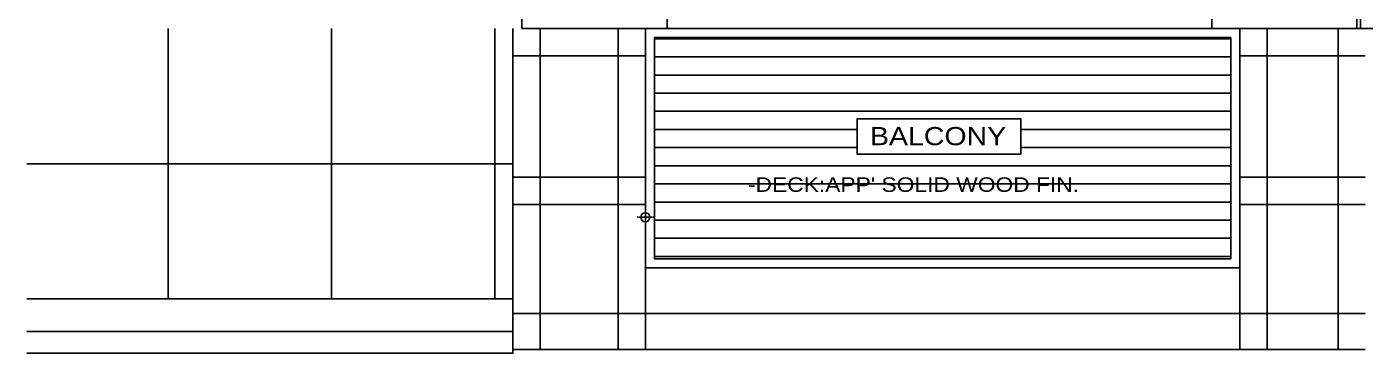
# Model space of a CAD drawing. Header units: inches. Extents: x 58 to 28157, y 27 to 25596.
# Drawn here: x 130 to 7504, y 7543 to 9343 of the extents above; entities that cross this region are included whole.
import ezdxf
from ezdxf.enums import TextEntityAlignment as Align

# ---------------------------------------------------------------- set-up
doc = ezdxf.new("R2010")
doc.units = ezdxf.units.IN
doc.header["$MEASUREMENT"] = 0
for name, pattern in [('ACAD_ISO10W100', [18.5, 12, -3, 0.5, -3]), ('CEN', [62, 60, -1, 0, -1]), ('HIDDEN', [2, 1, -1])]:
    doc.linetypes.add(name, pattern=pattern)
for name, color, linetype in [('4', 4, 'Continuous'), ('7', 7, 'Continuous'), ('CEN', 1, 'CEN'), ('CONC', 2, 'Continuous'), ('ele', 7, 'Continuous'), ('ETC', 1, 'HIDDEN'), ('FIN', 6, 'Continuous'), ('HATCH', 8, 'Continuous'), ('TEXT', 3, 'Continuous'), ('WAL', 7, 'Continuous'), ('문', 4, 'Continuous')]:
    doc.layers.add(name, color=color, linetype=linetype)
doc.styles.add('GHS', font='Dotum.ttf')

msp = doc.modelspace()

# ---------------------------------------------------------------- hatches: boundary and pattern name
at = {"layer": 'ele'}
h = msp.add_hatch(dxfattribs=at)
h.set_pattern_fill('LINE', color=8, scale=800, style=0)
h.set_pattern_definition([(180, (394655.34, 1576.91), (0, 100), [])])
h.paths.add_polyline_path([(6763.1, 8063.3), (6763.1, 9283.3), (3588.1, 9283.3), (3588.1, 8063.3)])
h.paths.add_polyline_path([(4704.5, 8641.2), (4704.5, 8836.2), (5606.4, 8836.2), (5606.4, 8641.2)], flags=16)
h.paths.add_polyline_path([(4101.4, 8413), (6326.5, 8413), (6326.5, 8533), (4101.4, 8533)], flags=24)
h.paths.add_polyline_path([(4742.8, 8665.4), (5558.5, 8665.4), (5558.5, 8815.4), (4742.8, 8815.4)], flags=8)

# ---------------------------------------------------------------- linework, layer by layer
at = {"layer": '4'}
msp.add_lwpolyline([(129.6, 7543.3), (2808.1, 7543.3), (2808.1, 9333.3)], dxfattribs=at)
at = {"layer": '7'}
msp.add_lwpolyline([(5606.4, 8641.2), (4704.5, 8641.2), (4704.5, 8836.2), (4704.5, 8836.2), (5606.4, 8836.2)], close=True, dxfattribs=at)
at = {"layer": 'CEN', "color": 1, "linetype": 'ACAD_ISO10W100', "ltscale": 0.5}
for p, q in [((3538.1, 8248.3), (3538.1, 8338.3)), ((3493.1, 8293.3), (3583.1, 8293.3))]:
    msp.add_line(p, q, dxfattribs=at)
at = {"layer": 'CONC', "linetype": 'Continuous'}
for p, q in [((7458.1, 9333.3), (7458.1, 9533.3)), ((2858.1, 9333.3), (2858.1, 9483.3)), ((3658.1, 9333.3), (3658.1, 9483.3)), ((6658.1, 9333.3), (6658.1, 9483.3)), ((6658.1, 9333.3), (7458.1, 9333.3)), ((7458.1, 9333.3), (7458.1, 9333.3))]:
    msp.add_line(p, q, dxfattribs=at)
at = {"layer": 'CONC'}
msp.add_line((2858.1, 9333.3), (3658.1, 9333.3), dxfattribs=at)
at = {"layer": 'ele', "color": 4}
msp.add_circle((3538.1, 8293.3), 25, dxfattribs=at)
at = {"layer": 'ETC', "linetype": 'Continuous'}
for p, q in [((129.6, 7843.3), (2808.1, 7843.3)), ((129.6, 7663.3), (2808.1, 7663.3))]:
    msp.add_line(p, q, dxfattribs=at)
at = {"layer": 'FIN'}
for p, q in [((7478.1, 9333.3), (7478.1, 9763.3)), ((2958.1, 9183.3), (3388.1, 9183.3)), ((2958.1, 8513.3), (2958.1, 9183.3)), ((3388.1, 8513.3), (3388.1, 9183.3)), ((6963.1, 8513.3), (6963.1, 9183.3)), ((6963.1, 9183.3), (7354.1, 9183.3)), ((7354.1, 8513.3), (7354.1, 9183.3)), ((2958.1, 8513.3), (3388.1, 8513.3)), ((6963.1, 8513.3), (7354.1, 8513.3)), ((2958.1, 8363.3), (3388.1, 8363.3)), ((2958.1, 8363.3), (2958.1, 7763.3)), ((3388.1, 8363.3), (3388.1, 7763.3)), ((6963.1, 8363.3), (7354.1, 8363.3)), ((6963.1, 8363.3), (6963.1, 7763.3)), ((7354.1, 8363.3), (7354.1, 7763.3)), ((2958.1, 7763.3), (3388.1, 7763.3)), ((6963.1, 7763.3), (7354.1, 7763.3))]:
    msp.add_line(p, q, dxfattribs=at)
at = {"layer": 'HATCH', "linetype": 'Continuous'}
for p, q in [((908.1, 7843.3), (908.1, 9333.3)), ((1808.1, 7843.3), (1808.1, 9333.3)), ((2708.1, 7843.3), (2708.1, 9333.3)), ((9108.1, 9333.3), (7478.1, 9333.3)), ((129.6, 8588.3), (2808.1, 8588.3))]:
    msp.add_line(p, q, dxfattribs=at)
at = {"layer": 'WAL', "linetype": 'Continuous'}
for p, q in [((2958.1, 9183.3), (2958.1, 9333.3)), ((3388.1, 9183.3), (3388.1, 9333.3)), ((6963.1, 9183.3), (6963.1, 9333.3)), ((7354.1, 9183.3), (7354.1, 9333.3)), ((2808.1, 9183.3), (2958.1, 9183.3)), ((3388.1, 9183.3), (3538.1, 9183.3)), ((6813.1, 9183.3), (6963.1, 9183.3)), ((7354.1, 9183.3), (7504.1, 9183.3))]:
    msp.add_line(p, q, dxfattribs=at)
at = {"layer": 'WAL', "color": 3}
for p, q in [((3538.1, 7563.3), (3538.1, 9333.3)), ((6813.1, 9333.3), (6813.1, 7563.3)), ((3538.1, 7763.3), (6813.1, 7763.3))]:
    msp.add_line(p, q, dxfattribs=at)
at = {"layer": 'WAL'}
for p, q in [((6658.1, 9333.3), (7478.1, 9333.3)), ((2958.1, 8513.3), (2808.1, 8513.3)), ((2958.1, 8513.3), (2958.1, 8363.3)), ((3388.1, 8363.3), (3388.1, 8513.3)), ((3538.1, 8513.3), (3388.1, 8513.3)), ((6963.1, 8513.3), (6813.1, 8513.3)), ((6963.1, 8513.3), (6963.1, 8363.3)), ((7504.1, 8513.3), (7354.1, 8513.3)), ((7354.1, 8363.3), (7354.1, 8513.3)), ((2958.1, 8363.3), (2808.1, 8363.3)), ((3538.1, 8363.3), (3388.1, 8363.3)), ((6963.1, 8363.3), (6813.1, 8363.3)), ((7504.1, 8363.3), (7354.1, 8363.3)), ((2958.1, 7763.3), (2808.1, 7763.3)), ((2958.1, 7763.3), (2958.1, 7563.3)), ((3388.1, 7563.3), (3388.1, 7763.3)), ((3538.1, 7763.3), (3388.1, 7763.3)), ((6963.1, 7763.3), (6813.1, 7763.3)), ((6963.1, 7763.3), (6963.1, 7563.3)), ((7354.1, 7563.3), (7354.1, 7763.3)), ((7504.1, 7763.3), (7354.1, 7763.3)), ((3538.1, 7563.3), (2808.1, 7563.3)), ((7504.1, 7563.3), (6813.1, 7563.3))]:
    msp.add_line(p, q, dxfattribs=at)
at = {"layer": 'WAL', "color": 4}
msp.add_line((3538.1, 8013.3), (6813.1, 8013.3), dxfattribs=at)
at = {"layer": 'WAL'}
msp.add_lwpolyline([(6763.1, 9283.3), (3588.1, 9283.3), (3588.1, 8063.3), (6763.1, 8063.3)], close=True, dxfattribs=at)
at = {"layer": 'WAL', "color": 3}
msp.add_lwpolyline([(3538.1, 7563.3), (6813.1, 7563.3)], dxfattribs=at)
at = {"layer": '문', "color": 7}
msp.add_line((6658.1, 9333.3), (3658.1, 9333.3), dxfattribs=at)

# ---------------------------------------------------------------- texts
at = {"layer": 'TEXT', "style": 'GHS', "width": 1.2}
msp.add_text('BALCONY', height=100, dxfattribs=at).set_placement((5150.6, 8740.4), align=Align.MIDDLE)
msp.add_text("-DECK:APP' SOLID WOOD FIN.", height=80, dxfattribs=at).set_placement((4103.1, 8433))

doc.saveas('drawing.dxf')
